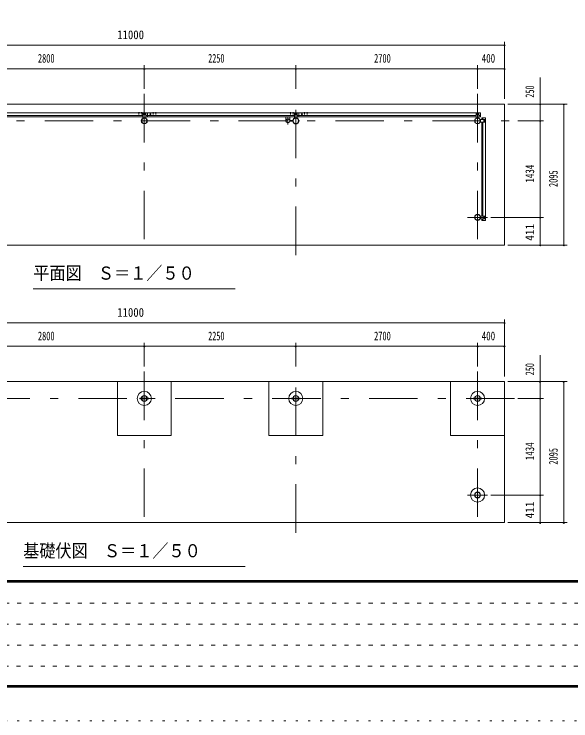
# Model space of a CAD drawing. Units: millimetres, scale not verified, with parts at other scales. Extents: x -26654 to 26660, y -10500 to 10500.
# Drawn here: x 2104 to 10374, y -10500 to 0 of the extents above; entities that cross this region are included whole.
import ezdxf
from ezdxf.enums import TextEntityAlignment as Align

# ---------------------------------------------------------------- set-up
doc = ezdxf.new("R2010")
doc.units = ezdxf.units.MM
doc.header["$LTSCALE"] = 60
for name, pattern in [('USER1', [3, 1, -2]), ('USER3', [24, 12, -5, 2, -5]), ('USER4', [3, 0.5, -2.5])]:
    doc.linetypes.add(name, pattern=pattern)
for name, color, linetype, lineweight in [('0-2_1-05BOLD', 7, 'Continuous', 18), ('0-3_1-25CENTER', 3, 'USER3', 18), ('0-5_1-55DIM', 3, 'Continuous', 18), ('0-C_F-F1PAPER', 5, 'Continuous', 18), ('0-D_F-E_J_ADD', 5, 'USER4', 18)]:
    doc.layers.add(name, color=color, linetype=linetype, lineweight=lineweight)
doc.styles.add('ＭＳ ゴシック', font='')
doc.styles.get('ＭＳ ゴシック').set_extended_font_data('MS Gothic')

msp = doc.modelspace()

# ---------------------------------------------------------------- linework, layer by layer
at = {"layer": '0-2_1-05BOLD'}
for p, q in [((3952.19, -1464.18), (3952.19, -1465.78)), ((3955.56, -1464.18), (3955.56, -1460.68)), ((3961.33, -1460.68), (3961.33, -1464.18)), ((3992.19, -1464.18), (3992.19, -1465.78)), ((3995.56, -1464.18), (3995.56, -1460.68)), ((4001.33, -1460.68), (4001.33, -1464.18)), ((4082.94, -1523.38), (4082.94, -1465.78)), ((4082.94, -1467.38), (4083.94, -1467.38)), ((4083.94, -1465.78), (4083.94, -1523.38)), ((4165.56, -1464.18), (4165.56, -1460.68)), ((4171.33, -1460.68), (4171.33, -1464.18)), ((4202.19, -1464.18), (4202.19, -1465.78)), ((4205.56, -1464.18), (4205.56, -1460.68)), ((4211.33, -1460.68), (4211.33, -1464.18)), ((6205.56, -1460.68), (6205.56, -1464.18)), ((6211.33, -1464.18), (6211.33, -1460.68)), ((6214.69, -1464.18), (6214.69, -1465.78)), ((6245.56, -1460.68), (6245.56, -1464.18)), ((6251.33, -1464.18), (6251.33, -1460.68)), ((6332.94, -1465.78), (6332.94, -1523.38)), ((6333.94, -1467.38), (6332.94, -1467.38)), ((6333.94, -1523.38), (6333.94, -1465.78)), ((6415.56, -1464.18), (6415.56, -1460.68)), ((6421.33, -1460.68), (6421.33, -1464.18)), ((6452.19, -1464.18), (6452.19, -1465.78)), ((6455.56, -1464.18), (6455.56, -1460.68)), ((6461.33, -1460.68), (6461.33, -1464.18)), ((1283.94, -1505.78), (4017.94, -1505.78)), ((4022.94, -1475.28), (4052.94, -1475.28)), ((4029.44, -1481.78), (4033.14, -1481.78)), ((4033.14, -1489.78), (4029.44, -1489.78)), ((4046.44, -1481.78), (4042.75, -1481.78)), ((4042.75, -1489.78), (4046.44, -1489.78)), ((4057.94, -1505.78), (6267.94, -1505.78)), ((6267.94, -1523.38), (4057.94, -1523.38)), ((4083.94, -1502.38), (4082.94, -1502.38)), ((6142.45, -1523.38), (6142.45, -1575.81)), ((6197.44, -1575.81), (6197.44, -1523.38)), ((6267.94, -1540.78), (6267.94, -1480.28)), ((6307.95, -1540.78), (6267.95, -1540.78)), ((6272.94, -1475.28), (6302.94, -1475.28)), ((6283.14, -1481.78), (6279.44, -1481.78)), ((6279.44, -1489.78), (6283.14, -1489.78)), ((6292.75, -1481.78), (6296.44, -1481.78)), ((6296.44, -1489.78), (6292.75, -1489.78)), ((6307.94, -1480.28), (6307.94, -1540.78)), ((8967.94, -1505.78), (6307.94, -1505.78)), ((6307.94, -1523.38), (8967.94, -1523.38)), ((6332.94, -1502.38), (6333.94, -1502.38)), ((9002.94, -1475.28), (8972.94, -1475.28)), ((8979.44, -1481.78), (8983.14, -1481.78)), ((8983.14, -1489.78), (8979.44, -1489.78)), ((8996.44, -1481.78), (8992.74, -1481.78)), ((8992.74, -1489.78), (8996.44, -1489.78)), ((9007.94, -1540.78), (9007.94, -1480.28)), ((9007.94, -1505.78), (9032.94, -1505.78)), ((9032.49, -1565.33), (9092.99, -1565.33)), ((9049.89, -1540.33), (9049.89, -1565.33)), ((9067.49, -1565.33), (9067.49, -1540.33)), ((9097.99, -1570.33), (9097.99, -1600.33)), ((6243.5, -1582.33), (6197.28, -1582.33)), ((6197.28, -1588.32), (6243.5, -1588.32)), ((6198.68, -1580.72), (6242.03, -1580.72)), ((6242.03, -1589.93), (6198.68, -1589.93)), ((9049.89, -1605.33), (9049.89, -2999.33)), ((9067.49, -2999.33), (9067.49, -1605.33)), ((9083.49, -1576.83), (9083.49, -1580.53)), ((9083.49, -1593.83), (9083.49, -1590.13)), ((9091.49, -1580.53), (9091.49, -1576.83)), ((9091.49, -1590.13), (9091.49, -1593.83)), ((9032.49, -3039.33), (9092.99, -3039.33)), ((9067.49, -3039.33), (9067.49, -3064.33)), ((9083.49, -3010.83), (9083.49, -3014.53)), ((9083.49, -3027.83), (9083.49, -3024.13)), ((9091.49, -3014.53), (9091.49, -3010.83)), ((9091.49, -3024.13), (9091.49, -3027.83)), ((9097.99, -3034.33), (9097.99, -3004.33)), ((3993.87, -5703.83), (3972.95, -5703.83)), ((4077.77, -5703.83), (3998.13, -5703.83)), ((3998.13, -5716.83), (4077.77, -5716.83)), ((6222.95, -5703.83), (6243.87, -5703.83)), ((6248.13, -5703.83), (6327.77, -5703.83)), ((6327.77, -5716.83), (6248.13, -5716.83)), ((8943.88, -5703.83), (8922.95, -5703.83)), ((9027.77, -5703.83), (8948.13, -5703.83)), ((8948.13, -5716.83), (9027.77, -5716.83))]:
    msp.add_line(p, q, dxfattribs=at)
for points in [[(9387.94, -3430.33), (-1612.06, -3430.33), (-1612.06, -1335.33), (9387.94, -1335.33)], [(4032.94, -1482.89), (4037.94, -1480), (4042.94, -1482.89), (4042.94, -1488.67), (4037.94, -1491.55), (4032.94, -1488.67)], [(4123.94, -1482.89), (4128.94, -1480), (4133.94, -1482.89), (4133.94, -1488.67), (4128.94, -1491.55), (4123.94, -1488.67)], [(6292.94, -1488.67), (6287.94, -1491.55), (6282.94, -1488.67), (6282.94, -1482.89), (6287.94, -1480), (6292.94, -1482.89)], [(6373.94, -1488.67), (6373.94, -1482.89), (6378.94, -1480), (6383.94, -1482.89), (6383.94, -1488.67), (6378.94, -1491.55)], [(8982.94, -1482.89), (8982.94, -1488.67), (8987.94, -1491.55), (8992.94, -1488.67), (8992.94, -1482.89), (8987.94, -1480)], [(9084.6, -1580.33), (9090.38, -1580.33), (9093.27, -1585.33), (9090.38, -1590.33), (9084.6, -1590.33), (9081.72, -1585.33)], [(9084.6, -3024.33), (9090.38, -3024.33), (9093.27, -3019.33), (9090.38, -3014.33), (9084.6, -3014.33), (9081.72, -3019.33)], [(9387.95, -5460.33), (9387.95, -7555.33), (-1612.05, -7555.33), (-1612.05, -5460.33)]]:
    msp.add_lwpolyline(points, close=True, dxfattribs=at)
for points in [[(4017.94, -1523.38), (1283.94, -1523.38), (1283.94, -1465.78), (9032.94, -1465.78), (9032.94, -1523.38), (9007.94, -1523.38)], [(3952.19, -1464.18), (3964.69, -1464.18), (3964.69, -1465.78)], [(3964.22, -1464.18), (3964.22, -1460.68), (3963.34, -1460.18), (3953.54, -1460.18), (3952.67, -1460.68), (3952.67, -1464.18)], [(3992.19, -1464.18), (4004.69, -1464.18), (4004.69, -1465.78)], [(4004.22, -1464.18), (4004.22, -1460.68), (4003.34, -1460.18), (3993.54, -1460.18), (3992.67, -1460.68), (3992.67, -1464.18)], [(4162.19, -1465.78), (4162.19, -1464.18), (4174.69, -1464.18), (4174.69, -1465.78)], [(4174.22, -1464.18), (4174.22, -1460.68), (4173.34, -1460.18), (4163.54, -1460.18), (4162.67, -1460.68), (4162.67, -1464.18)], [(4202.19, -1464.18), (4214.69, -1464.18), (4214.69, -1465.78)], [(4214.22, -1464.18), (4214.22, -1460.68), (4213.34, -1460.18), (4203.54, -1460.18), (4202.67, -1460.68), (4202.67, -1464.18)], [(6214.69, -1464.18), (6202.19, -1464.18), (6202.19, -1465.78)], [(6202.67, -1464.18), (6202.67, -1460.68), (6203.54, -1460.18), (6213.34, -1460.18), (6214.22, -1460.68), (6214.22, -1464.18)], [(6254.69, -1465.78), (6254.69, -1464.18), (6242.19, -1464.18), (6242.19, -1465.78)], [(6242.67, -1464.18), (6242.67, -1460.68), (6243.54, -1460.18), (6253.34, -1460.18), (6254.22, -1460.68), (6254.22, -1464.18)], [(6412.19, -1465.78), (6412.19, -1464.18), (6424.69, -1464.18), (6424.69, -1465.78)], [(6424.22, -1464.18), (6424.22, -1460.68), (6423.34, -1460.18), (6413.54, -1460.18), (6412.67, -1460.68), (6412.67, -1464.18)], [(6452.19, -1464.18), (6464.69, -1464.18), (6464.69, -1465.78)], [(6464.22, -1464.18), (6464.22, -1460.68), (6463.34, -1460.18), (6453.54, -1460.18), (6452.67, -1460.68), (6452.67, -1464.18)], [(4057.94, -1480.28), (4057.94, -1540.78), (4017.94, -1540.78), (4017.94, -1480.28)], [(8967.94, -1480.28), (8967.94, -1540.78), (9007.94, -1540.78)], [(9092.99, -1605.33), (9032.49, -1605.33), (9032.49, -1565.33)], [(9049.89, -1540.33), (9107.49, -1540.33), (9107.49, -3064.33), (9049.89, -3064.33), (9049.89, -3039.33)], [(9092.99, -2999.33), (9032.49, -2999.33), (9032.49, -3039.33)], [(4437.95, -5460.33), (4437.95, -6260.33), (3637.94, -6260.33), (3637.94, -5460.33)], [(6687.95, -5460.33), (6687.95, -6260.33), (5887.95, -6260.33), (5887.95, -5460.33)], [(9387.95, -5460.33), (9387.95, -6260.33), (8587.95, -6260.33), (8587.95, -5460.33)], [(3972.95, -5703.83), (3972.95, -5716.83), (3993.87, -5716.83)], [(4082.02, -5716.83), (4102.95, -5716.83), (4102.95, -5703.83), (4082.02, -5703.83)], [(6243.87, -5716.83), (6222.95, -5716.83), (6222.95, -5703.83)], [(6332.02, -5703.83), (6352.95, -5703.83), (6352.95, -5716.83), (6332.02, -5716.83)], [(8922.95, -5703.83), (8922.95, -5716.83), (8943.88, -5716.83)], [(9032.03, -5716.83), (9052.95, -5716.83), (9052.95, -5703.83), (9032.03, -5703.83)]]:
    msp.add_lwpolyline(points, dxfattribs=at)
for centre, radius in [((4037.94, -1585.33), 44.55), ((4037.94, -1585.33), 40.35), ((4037.94, -1485.78), 6.25), ((4037.94, -1485.78), 4.9), ((4128.94, -1485.78), 6.25), ((4128.94, -1485.78), 4.9), ((6169.95, -1585.33), 27.5), ((6287.95, -1585.33), 44.55), ((6287.95, -1585.33), 40.35), ((6287.94, -1485.78), 6.25), ((6287.94, -1485.78), 4.9), ((6378.94, -1485.78), 6.25), ((6378.94, -1485.78), 4.9), ((8987.94, -1585.33), 44.55), ((8987.94, -1585.33), 40.35), ((8987.94, -1485.78), 6.25), ((8987.94, -1485.78), 4.9), ((6138.6, -1585.33), 2.25), ((6336.35, -1585.33), 2.25), ((9087.49, -1585.33), 6.25), ((9087.49, -1585.33), 4.9), ((8987.94, -3019.33), 44.55), ((8987.94, -3019.33), 40.35), ((9087.49, -3019.33), 6.25), ((9087.49, -3019.33), 4.9), ((4037.95, -5710.33), 105), ((4037.95, -5710.33), 44.55), ((4037.95, -5710.33), 40.35), ((6287.95, -5710.33), 105), ((6287.95, -5710.33), 44.55), ((6287.95, -5710.33), 40.35), ((8987.95, -5710.33), 105), ((8987.95, -5710.33), 44.55), ((8987.95, -5710.33), 40.35), ((8987.95, -7144.33), 105), ((8987.95, -7144.33), 44.55), ((8987.95, -7144.33), 40.35)]:
    msp.add_circle(centre, radius, dxfattribs=at)
for centre, radius, start, end in [((3954.11, -1462.49), 2.32, 51.45377, 90), ((3958.44, -1468.69), 8.51, 70.16867, 109.82912), ((3962.77, -1462.5), 2.32, 90, 128.53143), ((3994.11, -1462.49), 2.32, 51.45377, 90), ((3998.44, -1468.69), 8.51, 70.16867, 109.82912), ((4002.77, -1462.5), 2.32, 90, 128.53143), ((4164.11, -1462.49), 2.32, 51.45377, 90), ((4168.44, -1468.69), 8.51, 70.16867, 109.82912), ((4172.77, -1462.5), 2.32, 90, 128.53143), ((4204.11, -1462.49), 2.32, 51.45377, 90), ((4208.44, -1468.69), 8.51, 70.16867, 109.82912), ((4212.77, -1462.5), 2.32, 90, 128.53143), ((6204.11, -1462.49), 2.32, 51.45377, 90), ((6208.44, -1468.69), 8.51, 70.16867, 109.82912), ((6212.77, -1462.5), 2.32, 90, 128.53143), ((6244.11, -1462.49), 2.32, 51.45377, 90), ((6248.44, -1468.69), 8.51, 70.16867, 109.82912), ((6252.77, -1462.5), 2.32, 90, 128.53143), ((6414.11, -1462.49), 2.32, 51.45377, 90), ((6418.44, -1468.69), 8.51, 70.16867, 109.82912), ((6422.77, -1462.5), 2.32, 90, 128.53143), ((6454.11, -1462.49), 2.32, 51.45377, 90), ((6458.44, -1468.69), 8.51, 70.16867, 109.82912), ((6462.77, -1462.5), 2.32, 90, 128.53143), ((4022.94, -1480.28), 5, 90, 180), ((4029.44, -1485.78), 4, 90, 270), ((4046.44, -1485.78), 4, 270, 90), ((4052.94, -1480.28), 5, 0, 90), ((6169.95, -1585.33), 29.1, 9.09488, 180), ((6169.95, -1602.73), 44.9, 109.58864, 127.76454), ((6169.95, -1602.73), 44.9, 52.23546, 70.41136), ((6287.95, -1585.33), 46.15, 359.99892, 174.27287), ((6272.94, -1480.28), 5, 90, 180), ((6279.44, -1485.78), 4, 90, 270), ((6296.44, -1485.78), 4, 270, 90), ((6302.94, -1480.28), 5, 0, 90), ((8972.94, -1480.28), 5, 90, 180), ((8979.44, -1485.78), 4, 90, 270), ((8996.44, -1485.78), 4, 270, 90), ((9002.94, -1480.28), 5, 0, 90), ((9087.49, -1576.83), 4, 0, 180), ((9092.99, -1570.33), 5, 0, 90), ((6138.6, -1585.33), 3.85, 51.34222, 0), ((6169.95, -1585.33), 29.1, 185.93016, 350.90979), ((6287.95, -1585.33), 46.15, 185.71837, 356.21085), ((6336.35, -1585.33), 3.85, 180, 127.90752), ((9087.49, -1593.83), 4, 180, 0), ((9092.99, -1600.33), 5, 270, 0), ((9087.49, -3010.83), 4, 0, 180), ((9087.49, -3027.83), 4, 180, 0), ((9092.99, -3004.33), 5, 0, 90), ((9092.99, -3034.33), 5, 270, 0)]:
    msp.add_arc(centre, radius, start, end, dxfattribs=at)
at = {"layer": '0-3_1-25CENTER'}
for p, q in [((4037.94, -1185.33), (4037.94, -3580.33)), ((6287.95, -3580.33), (6287.95, -1185.33)), ((8987.94, -1185.33), (8987.94, -3580.33)), ((3958.44, -1457.76), (3958.44, -1492.64)), ((3998.44, -1492.64), (3998.44, -1457.76)), ((4128.94, -1505.78), (4128.94, -1465.78)), ((4168.44, -1457.76), (4168.44, -1492.64)), ((4208.44, -1492.64), (4208.44, -1457.76)), ((6208.44, -1457.76), (6208.44, -1492.64)), ((6248.44, -1457.76), (6248.44, -1492.64)), ((6378.94, -1505.78), (6378.94, -1465.78)), ((6418.44, -1457.76), (6418.44, -1492.64)), ((6458.44, -1492.64), (6458.44, -1457.76)), ((4055.44, -1485.78), (4020.44, -1485.78)), ((4141.44, -1485.78), (4116.44, -1485.78)), ((6169.95, -1530.33), (6169.95, -1640.33)), ((6220.42, -1596.09), (6220.42, -1574.56)), ((6270.44, -1485.78), (6305.44, -1485.78)), ((6366.44, -1485.78), (6391.44, -1485.78)), ((9005.44, -1485.78), (8970.44, -1485.78)), ((9087.49, -1602.83), (9087.49, -1567.83)), ((-1762.06, -1585.33), (9537.94, -1585.33)), ((9137.94, -3019.33), (8837.94, -3019.33)), ((9087.49, -3036.83), (9087.49, -3001.83)), ((4037.95, -5310.33), (4037.95, -7705.33)), ((6287.95, -7705.33), (6287.95, -5310.33)), ((8987.95, -5310.33), (8987.95, -7705.33)), ((9537.94, -5710.33), (-1762.05, -5710.33)), ((9137.95, -7144.33), (8837.95, -7144.33))]:
    msp.add_line(p, q, dxfattribs=at)
at = {"layer": '0-5_1-55DIM'}
for p, q in [((9387.94, -410.33), (9387.94, -1260.33)), ((-1612.06, -460.33), (9387.94, -460.33)), ((9397.94, -460.33), (9377.94, -460.33)), ((9387.94, -810.33), (-1612.06, -810.33)), ((4047.94, -810.33), (4027.94, -810.33)), ((4037.94, -760.33), (4037.94, -1110.33)), ((6297.95, -810.33), (6277.95, -810.33)), ((6287.95, -1110.33), (6287.95, -760.33)), ((8997.94, -810.33), (8977.94, -810.33)), ((8987.94, -1110.33), (8987.94, -760.33)), ((9397.94, -810.33), (9377.94, -810.33)), ((9917.94, -1335.33), (9917.94, -942.83)), ((9437.94, -1335.33), (10317.94, -1335.33)), ((9927.94, -1335.33), (9907.94, -1335.33)), ((9917.94, -1585.33), (9917.94, -1335.33)), ((10277.94, -1335.33), (10257.94, -1335.33)), ((10267.94, -1335.33), (10267.94, -3430.33)), ((9587.94, -1585.33), (9967.94, -1585.33)), ((9927.94, -1585.33), (9907.94, -1585.33)), ((9917.94, -3019.33), (9917.94, -1585.33)), ((9967.94, -3019.33), (9187.94, -3019.33)), ((9927.94, -3019.33), (9907.94, -3019.33)), ((9917.94, -3430.33), (9917.94, -3019.33)), ((9437.94, -3430.33), (10317.94, -3430.33)), ((9927.94, -3430.33), (9907.94, -3430.33)), ((10277.94, -3430.33), (10257.94, -3430.33)), ((5387.94, -4080.33), (2387.94, -4080.33)), ((-1612.05, -4585.33), (9387.94, -4585.33)), ((9397.95, -4585.33), (9377.95, -4585.33)), ((9387.94, -4535.33), (9387.94, -5385.33)), ((4037.95, -4885.33), (4037.95, -5235.33)), ((6287.95, -5235.33), (6287.95, -4885.33)), ((8987.95, -4885.33), (8987.95, -5235.33)), ((9387.94, -4935.33), (-1612.05, -4935.33)), ((4047.95, -4935.33), (4027.95, -4935.33)), ((6297.95, -4935.33), (6277.95, -4935.33)), ((8997.95, -4935.33), (8977.95, -4935.33)), ((9397.95, -4935.33), (9377.95, -4935.33)), ((9917.95, -5460.33), (9917.95, -5067.83)), ((9437.94, -5460.33), (10317.95, -5460.33)), ((9927.95, -5460.33), (9907.95, -5460.33)), ((9917.95, -5710.33), (9917.95, -5460.33)), ((10277.95, -5460.33), (10257.95, -5460.33)), ((10267.95, -5460.33), (10267.95, -7555.33)), ((9587.95, -5710.33), (9967.95, -5710.33)), ((9927.95, -5710.33), (9907.95, -5710.33)), ((9917.95, -7144.33), (9917.95, -5710.33)), ((9967.95, -7144.33), (9187.95, -7144.33)), ((9927.95, -7144.33), (9907.95, -7144.33)), ((9917.95, -7555.33), (9917.95, -7144.33)), ((9437.94, -7555.33), (10317.95, -7555.33)), ((9927.95, -7555.33), (9907.95, -7555.33)), ((10277.95, -7555.33), (10257.95, -7555.33)), ((2237.94, -8205.33), (5537.94, -8205.33))]:
    msp.add_line(p, q, dxfattribs=at)
for centre in [(9387.94, -460.33), (4037.94, -810.33), (6287.95, -810.33), (8987.94, -810.33), (9387.94, -810.33), (9917.94, -1335.33), (10267.94, -1335.33), (9917.94, -1585.33), (9917.94, -3019.33), (9917.94, -3430.33), (10267.94, -3430.33), (9387.95, -4585.33), (4037.95, -4935.33), (6287.95, -4935.33), (8987.95, -4935.33), (9387.95, -4935.33), (9917.95, -5460.33), (10267.95, -5460.33), (9917.95, -5710.33), (9917.95, -7144.33), (9917.95, -7555.33), (10267.95, -7555.33)]:
    msp.add_arc(centre, 10, 180, 0, dxfattribs=at)
at = {"layer": '0-C_F-F1PAPER'}
for p, q in [((26135.28, -8415), (-2514.72, -8415)), ((-2514.72, -8417.5), (26135.28, -8417.5)), ((26135.28, -8420), (-2514.72, -8420)), ((-2514.72, -8422.5), (26135.28, -8422.5)), ((26135.28, -8425), (-2514.72, -8425)), ((-2514.72, -8427.5), (26135.28, -8427.5)), ((26135.28, -8430), (-2514.72, -8430)), ((-2514.72, -8432.5), (26135.28, -8432.5)), ((26135.28, -8435), (-2514.72, -8435)), ((-2514.72, -8437.5), (26135.28, -8437.5)), ((26135.28, -8440), (-2514.72, -8440))]:
    msp.add_line(p, q, dxfattribs=at)
at = {"layer": '0-C_F-F1PAPER', "color": 6, "linetype": 'USER1'}
for p, q in [((15710.28, -8752), (-2539.72, -8752)), ((-2539.72, -9064), (15710.28, -9064)), ((15710.28, -9376), (-2539.72, -9376)), ((-2539.72, -9688), (13202.28, -9688))]:
    msp.add_line(p, q, dxfattribs=at)
at = {"layer": '0-C_F-F1PAPER'}
for points in [[(26160.28, -10000), (-2539.72, -10000), (-2539.72, 10100), (26160.28, 10100)], [(26157.78, -9997.5), (26157.78, 10097.5), (-2537.22, 10097.5), (-2537.22, -9997.5)], [(26155.28, -9995), (26155.28, 10095), (-2534.72, 10095), (-2534.72, -9995)], [(26152.78, -9992.5), (-2532.22, -9992.5), (-2532.22, 10092.5), (26152.78, 10092.5)], [(26150.28, -9990), (26150.28, 10090), (-2529.72, 10090), (-2529.72, -9990)], [(26147.78, -9987.5), (-2527.22, -9987.5), (-2527.22, 10087.5), (26147.78, 10087.5)], [(26145.28, -9985), (26145.28, 10085), (-2524.72, 10085), (-2524.72, -9985)], [(26142.78, -9982.5), (-2522.22, -9982.5), (-2522.22, 10082.5), (26142.78, 10082.5)], [(26140.28, -9980), (-2519.72, -9980), (-2519.72, 10080), (26140.28, 10080)], [(26137.78, -9977.5), (-2517.22, -9977.5), (-2517.22, 10077.5), (26137.78, 10077.5)], [(26135.28, -9975), (26135.28, 10075), (-2514.72, 10075), (-2514.72, -9975)]]:
    msp.add_lwpolyline(points, close=True, dxfattribs=at)
at = {"layer": '0-D_F-E_J_ADD'}
msp.add_lwpolyline([(26660.28, -10500), (-3039.72, -10500), (-3039.72, 10500), (26660.28, 10500)], close=True, dxfattribs=at)

# ---------------------------------------------------------------- texts
at = {"layer": '0-5_1-55DIM', "color": 7, "style": 'ＭＳ ゴシック'}
for s, height, width, p in [('11000', 130.2, 0.9, (3634.89, -410.33)), ('2800', 130.2, 0.7, (2456.67, -760.33)), ('2250', 130.2, 0.65, (4986.26, -760.33)), ('2700', 130.2, 0.7, (7451.34, -760.33)), ('400', 130.2, 0.75, (9050.31, -760.33)), ('平面図\u3000Ｓ＝１／５０', 195.4, 0.9, (2387.94, -4003.68)), ('11000', 130.2, 0.9, (3634.9, -4535.33)), ('2800', 130.2, 0.7, (2456.68, -4885.33)), ('2250', 130.2, 0.65, (4986.27, -4885.33)), ('2700', 130.2, 0.7, (7451.35, -4885.33)), ('400', 130.2, 0.75, (9050.32, -4885.33)), ('基礎伏図\u3000Ｓ＝１／５０', 195.4, 0.9, (2237.94, -8128.68))]:
    msp.add_text(s, height=height, dxfattribs=dict(at, width=width)).set_placement(p, align=Align.BOTTOM_LEFT)
for s, width, p in [('250', 0.65, (9867.94, -1240.91)), ('1434', 0.75, (9867.94, -2502.85)), ('2095', 0.7, (10217.94, -2568.84)), ('411', 0.95, (9867.94, -3368.05)), ('250', 0.65, (9867.95, -5365.91)), ('1434', 0.75, (9867.95, -6627.84)), ('2095', 0.7, (10217.95, -6693.84)), ('411', 0.95, (9867.95, -7493.05))]:
    msp.add_text(s, height=130.2, rotation=90, dxfattribs=dict(at, width=width)).set_placement(p, align=Align.BOTTOM_LEFT)

doc.saveas('drawing.dxf')
